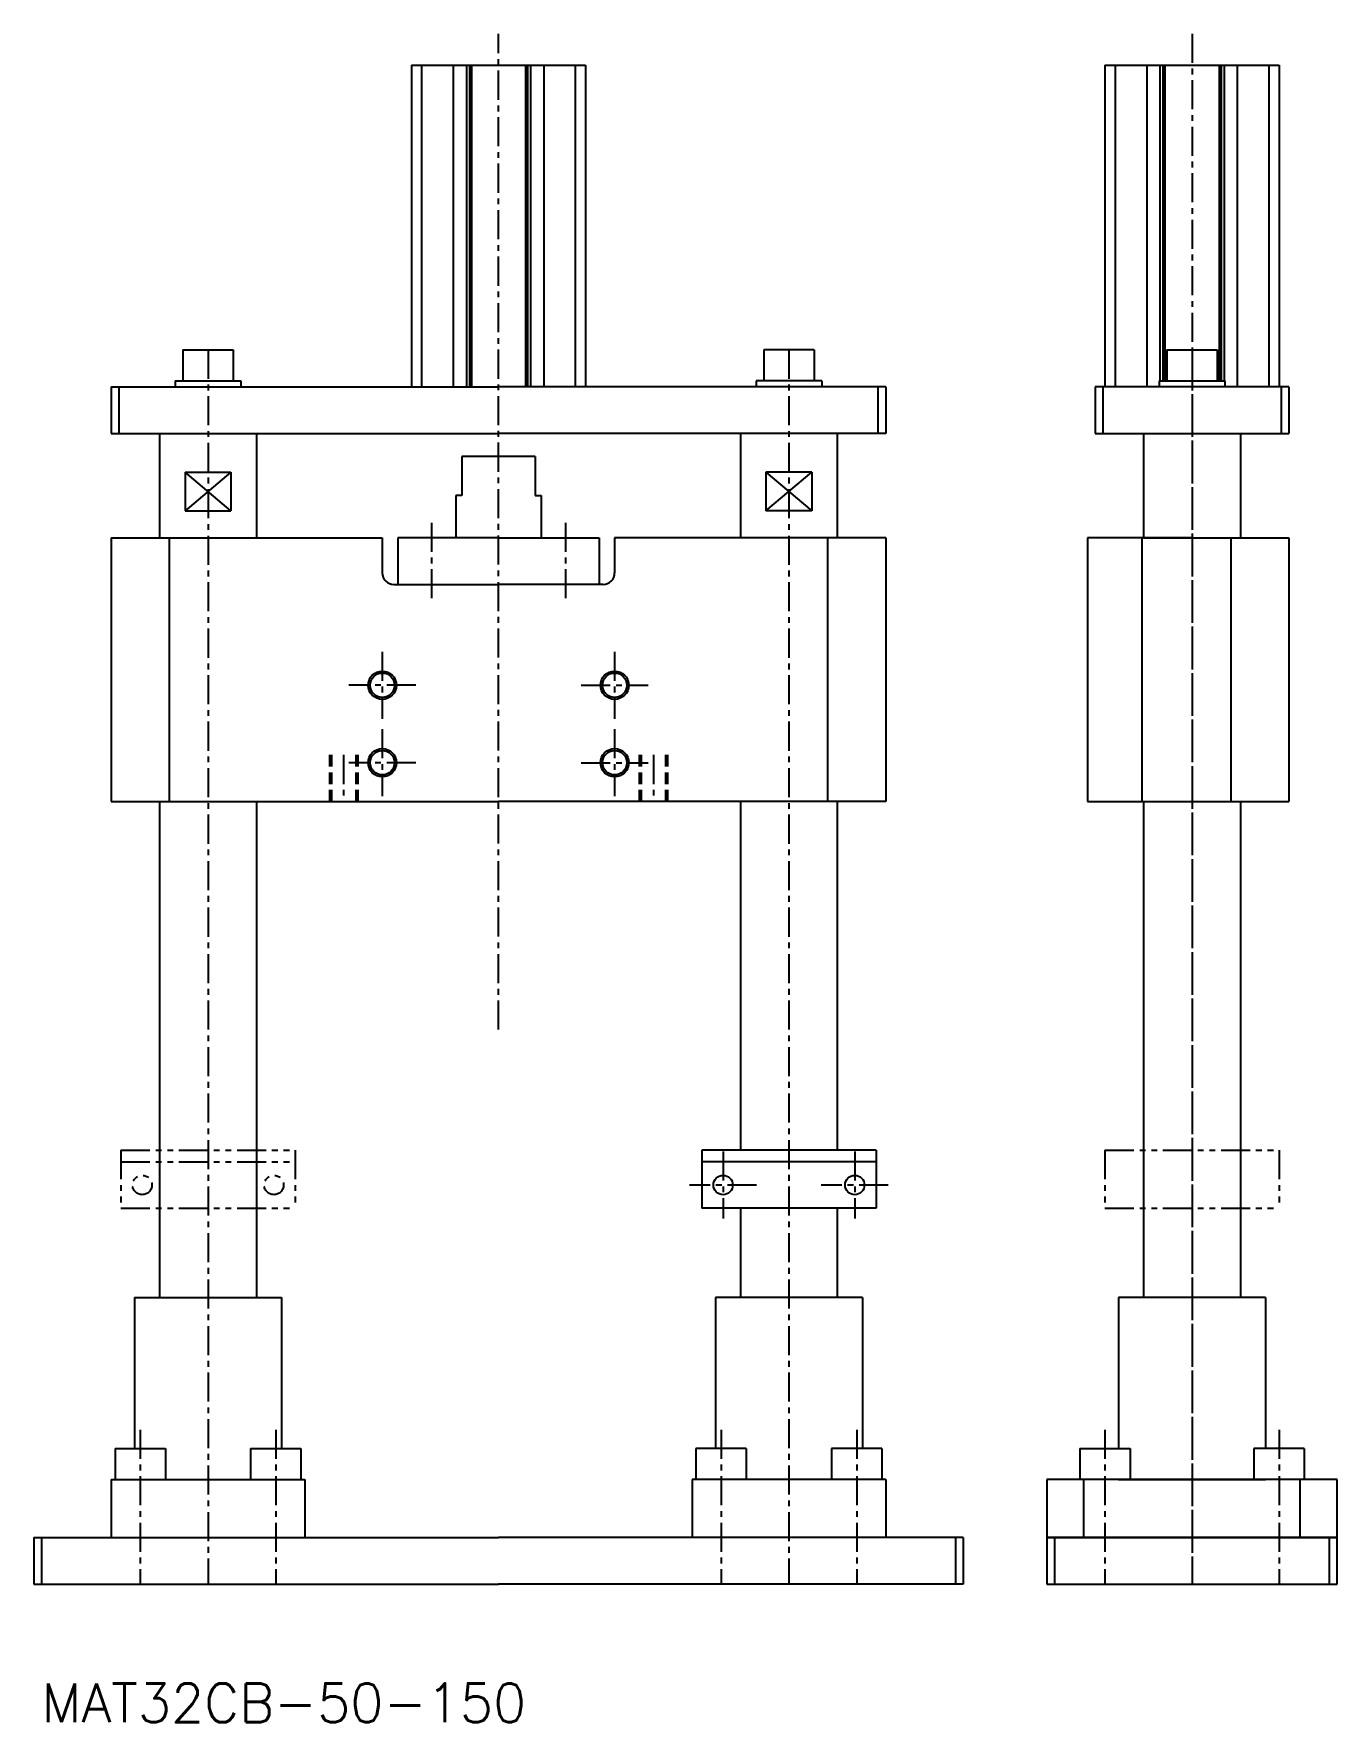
# Model space of a CAD drawing. Extents: x -483 to 399, y -345 to 211.
# Drawn here: x -482.6 to -146, y -344.7 to 91.1 of the extents above; entities that cross this region are included whole.
import ezdxf

# ---------------------------------------------------------------- set-up
doc = ezdxf.new("R2010")
doc.units = 0
for name, pattern in [('CENTER', [12, 7.5, -1.5, 1.5, -1.5]), ('DASHED', [4.5, 3, -1.5]), ('PHANTOM', [15, 7.5, -1.5, 1.5, -1.5, 1.5, -1.5])]:
    doc.linetypes.add(name, pattern=pattern)
doc.layers.get('0').update_dxf_attribs({"linetype": 'CONTINUOUS'})
doc.layers.add('CENTER', color=1, linetype='CENTER')
doc.styles.get("Standard").update_dxf_attribs({"font": 'txt.shx'})

msp = doc.modelspace()

# ---------------------------------------------------------------- linework, layer by layer
at = {"color": 7, "linetype": 'CONTINUOUS'}
for p, q in [((-385.12, 83), (-385.12, 0)), ((-385.12, 83), (-362.62, 83)), ((-382.47, 83), (-382.47, 0)), ((-374.32, 83), (-374.32, 0)), ((-370.92, 83), (-370.92, 0)), ((-370.12, 83), (-370.12, 0)), ((-369.62, 83), (-369.62, 0)), ((-362.62, 83), (-340.12, 83)), ((-355.62, 83), (-355.62, 0)), ((-355.12, 83), (-355.12, 0)), ((-354.32, 83), (-354.32, 0)), ((-350.92, 83), (-350.92, 0)), ((-342.78, 83), (-342.78, 0)), ((-340.12, 83), (-340.12, 0)), ((-206.03, 83), (-206.03, 0)), ((-206.03, 83), (-183.53, 83)), ((-203.37, 83), (-203.37, 0)), ((-195.23, 83), (-195.23, 0)), ((-191.83, 83), (-191.83, 1.6)), ((-191.03, 83), (-191.03, 1.6)), ((-190.53, 83), (-190.53, 1.6)), ((-183.53, 83), (-161.03, 83)), ((-176.53, 83), (-176.53, 1.6)), ((-176.03, 83), (-176.03, 1.6)), ((-175.23, 83), (-175.23, 1.6)), ((-171.83, 83), (-171.83, 0)), ((-163.69, 83), (-163.69, 0)), ((-161.03, 83), (-161.03, 0)), ((-444.12, 9.6), (-431.12, 9.6)), ((-444.12, 9.6), (-444.12, 1.6)), ((-431.12, 9.6), (-431.12, 1.6)), ((-281.12, 9.6), (-294.12, 9.6)), ((-294.12, 9.6), (-294.12, 1.6)), ((-281.12, 9.6), (-281.12, 1.6)), ((-190.03, 9.6), (-177.03, 9.6)), ((-190.03, 9.6), (-190.03, 1.6)), ((-177.03, 9.6), (-177.03, 1.6)), ((-462.62, 0), (-362.62, 0)), ((-462.62, 0), (-462.62, -12)), ((-460.62, 0), (-460.62, -12)), ((-446.12, 1.6), (-429.12, 1.6)), ((-446.12, 1.6), (-446.12, 0)), ((-429.12, 1.6), (-429.12, 0)), ((-262.62, 0), (-362.62, 0)), ((-279.12, 1.6), (-296.12, 1.6)), ((-296.12, 1.6), (-296.12, 0)), ((-279.12, 1.6), (-279.12, 0)), ((-264.62, 0), (-264.62, -12)), ((-262.62, 0), (-262.62, -12)), ((-158.53, 0), (-208.53, 0)), ((-208.53, 0), (-208.53, -12)), ((-206.53, 0), (-206.53, -12)), ((-192.03, 1.6), (-175.03, 1.6)), ((-192.03, 1.6), (-192.03, 0)), ((-175.03, 1.6), (-175.03, 0)), ((-160.53, 0), (-160.53, -12)), ((-158.53, 0), (-158.53, -12)), ((-462.62, -12), (-450.12, -12)), ((-462.62, -12), (-362.62, -12)), ((-450.12, -12), (-425.12, -12)), ((-450.12, -12), (-450.12, -39)), ((-425.12, -12), (-425.12, -39)), ((-262.62, -12), (-362.62, -12)), ((-300.12, -12), (-300.12, -39)), ((-275.12, -12), (-275.12, -39)), ((-208.53, -12), (-158.53, -12)), ((-196.03, -12), (-196.03, -39)), ((-171.03, -12), (-171.03, -39)), ((-372.12, -18), (-372.12, -28)), ((-353.12, -18), (-372.12, -18)), ((-353.12, -18), (-353.12, -28)), ((-443.56, -22), (-431.69, -22)), ((-443.56, -22), (-443.56, -32)), ((-431.69, -22), (-443.56, -32)), ((-431.69, -32), (-443.56, -22)), ((-431.69, -22), (-431.69, -32)), ((-293.56, -22), (-293.56, -32)), ((-293.56, -32), (-281.69, -22)), ((-281.69, -22), (-293.56, -22)), ((-293.56, -22), (-281.69, -32)), ((-281.69, -22), (-281.69, -32)), ((-373.62, -28), (-373.62, -39)), ((-372.12, -28), (-373.62, -28)), ((-353.12, -28), (-351.62, -28)), ((-351.62, -28), (-351.62, -39)), ((-443.56, -32), (-431.69, -32)), ((-281.69, -32), (-293.56, -32)), ((-462.62, -39), (-450.12, -39)), ((-462.62, -39), (-392.62, -39)), ((-462.62, -39), (-462.62, -107)), ((-447.62, -39), (-447.62, -107)), ((-392.62, -39), (-392.62, -48)), ((-362.62, -39), (-388.62, -39)), ((-388.62, -39), (-388.62, -51)), ((-362.62, -39), (-336.62, -39)), ((-336.62, -39), (-336.62, -51)), ((-262.62, -39), (-332.62, -39)), ((-332.62, -39), (-332.62, -48)), ((-277.62, -39), (-277.62, -107)), ((-262.62, -39), (-262.62, -107)), ((-183.53, -39), (-210.53, -39)), ((-210.53, -39), (-210.53, -107)), ((-196.53, -39), (-196.53, -107)), ((-196.03, -39), (-171.03, -39)), ((-183.53, -39), (-158.53, -39)), ((-173.53, -39), (-173.53, -107)), ((-158.53, -39), (-158.53, -107)), ((-389.62, -51), (-362.62, -51)), ((-335.62, -51), (-362.62, -51)), ((-462.62, -107), (-450.12, -107)), ((-462.62, -107), (-362.62, -107)), ((-450.12, -107), (-450.12, -235)), ((-425.12, -107), (-425.12, -235)), ((-262.62, -107), (-362.62, -107)), ((-300.12, -107), (-300.12, -197)), ((-275.12, -107), (-275.12, -197)), ((-210.53, -107), (-158.53, -107)), ((-196.03, -107), (-196.03, -235)), ((-196.03, -107), (-171.03, -107)), ((-171.03, -107), (-171.03, -235)), ((-265.12, -197), (-310.12, -197)), ((-310.12, -197), (-310.12, -212)), ((-265.12, -200), (-310.12, -200)), ((-265.12, -197), (-265.12, -212)), ((-265.12, -212), (-310.12, -212)), ((-300.12, -212), (-300.12, -235)), ((-275.12, -212), (-275.12, -235)), ((-456.62, -235), (-437.62, -235)), ((-456.62, -235), (-456.62, -274)), ((-437.62, -235), (-418.62, -235)), ((-418.62, -235), (-418.62, -274)), ((-306.62, -235), (-306.62, -274)), ((-287.62, -235), (-306.62, -235)), ((-268.62, -235), (-287.62, -235)), ((-268.62, -235), (-268.62, -274)), ((-202.53, -235), (-202.53, -274)), ((-164.53, -235), (-202.53, -235)), ((-164.53, -235), (-171.03, -235)), ((-164.53, -235), (-164.53, -274)), ((-461.62, -274), (-448.62, -274)), ((-461.62, -274), (-461.62, -282)), ((-448.62, -274), (-448.62, -282)), ((-426.62, -274), (-413.62, -274)), ((-426.62, -274), (-426.62, -282)), ((-413.62, -274), (-413.62, -282)), ((-298.62, -274), (-311.62, -274)), ((-311.62, -274), (-311.62, -282)), ((-298.62, -274), (-298.62, -282)), ((-263.62, -274), (-276.62, -274)), ((-276.62, -274), (-276.62, -282)), ((-263.62, -274), (-263.62, -282)), ((-212.53, -274), (-199.53, -274)), ((-212.53, -274), (-212.53, -282)), ((-199.53, -274), (-199.53, -282)), ((-154.53, -274), (-167.53, -274)), ((-167.53, -274), (-167.53, -282)), ((-154.53, -274), (-154.53, -282)), ((-462.62, -282), (-462.62, -297)), ((-462.62, -282), (-437.62, -282)), ((-437.62, -282), (-412.62, -282)), ((-412.62, -282), (-412.62, -297)), ((-312.62, -282), (-312.62, -297)), ((-287.62, -282), (-312.62, -282)), ((-262.62, -282), (-287.62, -282)), ((-262.62, -282), (-262.62, -297)), ((-183.53, -282), (-221.03, -282)), ((-221.03, -282), (-221.03, -297)), ((-211.48, -297), (-211.48, -282)), ((-202.53, -282), (-164.53, -282)), ((-146.03, -282), (-183.53, -282)), ((-155.58, -297), (-155.58, -282)), ((-146.03, -297), (-146.03, -282)), ((-482.62, -297), (-362.62, -297)), ((-482.62, -297), (-482.62, -309)), ((-480.62, -297), (-480.62, -309)), ((-462.62, -297), (-412.62, -297)), ((-242.62, -297), (-362.62, -297)), ((-262.62, -297), (-312.62, -297)), ((-244.62, -297), (-244.62, -309)), ((-242.62, -297), (-242.62, -309)), ((-221.03, -297), (-146.03, -297)), ((-183.53, -297), (-221.03, -297)), ((-183.53, -297), (-221.03, -297)), ((-221.03, -297), (-221.03, -309)), ((-219.03, -297), (-219.03, -309)), ((-146.03, -297), (-183.53, -297)), ((-148.03, -309), (-148.03, -297)), ((-146.03, -309), (-146.03, -297)), ((-482.62, -309), (-362.62, -309)), ((-242.62, -309), (-362.62, -309)), ((-221.03, -309), (-146.03, -309))]:
    msp.add_line(p, q, dxfattribs=at)
at = {"color": 3, "linetype": 'DASHED'}
for p, q in [((-406.27, -95), (-406.27, -107)), ((-405.77, -95), (-405.77, -107)), ((-399.47, -95), (-399.47, -107)), ((-398.97, -95), (-398.97, -107)), ((-326.27, -95), (-326.27, -107)), ((-325.77, -95), (-325.77, -107)), ((-319.47, -95), (-319.47, -107)), ((-318.97, -95), (-318.97, -107))]:
    msp.add_line(p, q, dxfattribs=at)
at = {"color": 3, "linetype": 'PHANTOM'}
for p, q in [((-460.12, -197), (-415.12, -197)), ((-460.12, -197), (-460.12, -212)), ((-460.12, -200), (-415.12, -200)), ((-415.12, -197), (-415.12, -212)), ((-206.03, -197), (-161.03, -197)), ((-206.03, -197), (-206.03, -212)), ((-161.03, -197), (-161.03, -212)), ((-460.12, -212), (-415.12, -212)), ((-206.03, -212), (-161.03, -212))]:
    msp.add_line(p, q, dxfattribs=at)
at = {"color": 7, "linetype": 'CONTINUOUS'}
for centre, radius in [((-392.62, -77), 3.65), ((-392.62, -77), 3.15), ((-332.62, -77), 3.65), ((-332.62, -77), 3.15), ((-392.62, -97), 3.65), ((-392.62, -97), 3.15), ((-332.62, -97), 3.65), ((-332.62, -97), 3.15), ((-304.62, -206), 2.5), ((-270.62, -206), 2.5)]:
    msp.add_circle(centre, radius, dxfattribs=at)
at = {"color": 3, "linetype": 'PHANTOM'}
for centre in [(-454.62, -206), (-420.62, -206)]:
    msp.add_circle(centre, 2.5, dxfattribs=at)
at = {"color": 7, "linetype": 'CONTINUOUS'}
for centre, start, end in [((-389.62, -48), 180, 270), ((-335.62, -48), 270, 360)]:
    msp.add_arc(centre, 3, start, end, dxfattribs=at)
msp.add_point((-362.62, 0), dxfattribs=at)
at = {"layer": 'CENTER', "color": 1, "linetype": 'CENTER'}
for p, q in [((-362.62, -165.88), (-362.62, 91.14)), ((-183.53, 91.14), (-183.53, -309)), ((-437.62, 9.6), (-437.62, -309)), ((-287.62, 9.6), (-287.62, -309)), ((-183.53, 9.6), (-183.53, -309)), ((-379.94, -35.07), (-379.94, -54.55)), ((-345.3, -35.07), (-345.3, -54.55)), ((-392.62, -68.35), (-392.62, -85.65)), ((-332.62, -68.35), (-332.62, -85.65)), ((-383.97, -77), (-401.27, -77)), ((-341.27, -77), (-323.97, -77)), ((-392.62, -88.35), (-392.62, -105.65)), ((-332.62, -88.35), (-332.62, -105.65)), ((-402.62, -95), (-402.62, -107)), ((-322.62, -95), (-322.62, -107)), ((-383.97, -97), (-401.27, -97)), ((-341.27, -97), (-323.97, -97)), ((-304.62, -197.35), (-304.62, -214.65)), ((-270.62, -197.35), (-270.62, -214.65)), ((-295.97, -206), (-313.27, -206)), ((-261.97, -206), (-279.27, -206)), ((-455.12, -269.17), (-455.12, -309)), ((-420.12, -269.17), (-420.12, -309)), ((-305.12, -269.17), (-305.12, -309)), ((-270.12, -269.17), (-270.12, -309)), ((-206.03, -269.17), (-206.03, -309)), ((-161.03, -269.17), (-161.03, -309))]:
    msp.add_line(p, q, dxfattribs=at)

# ---------------------------------------------------------------- texts
at = {"linetype": 'CONTINUOUS'}
msp.add_text('MAT32CB-50-150', height=10, dxfattribs=at).set_placement((-480.59, -344.65))

doc.saveas('drawing.dxf')
